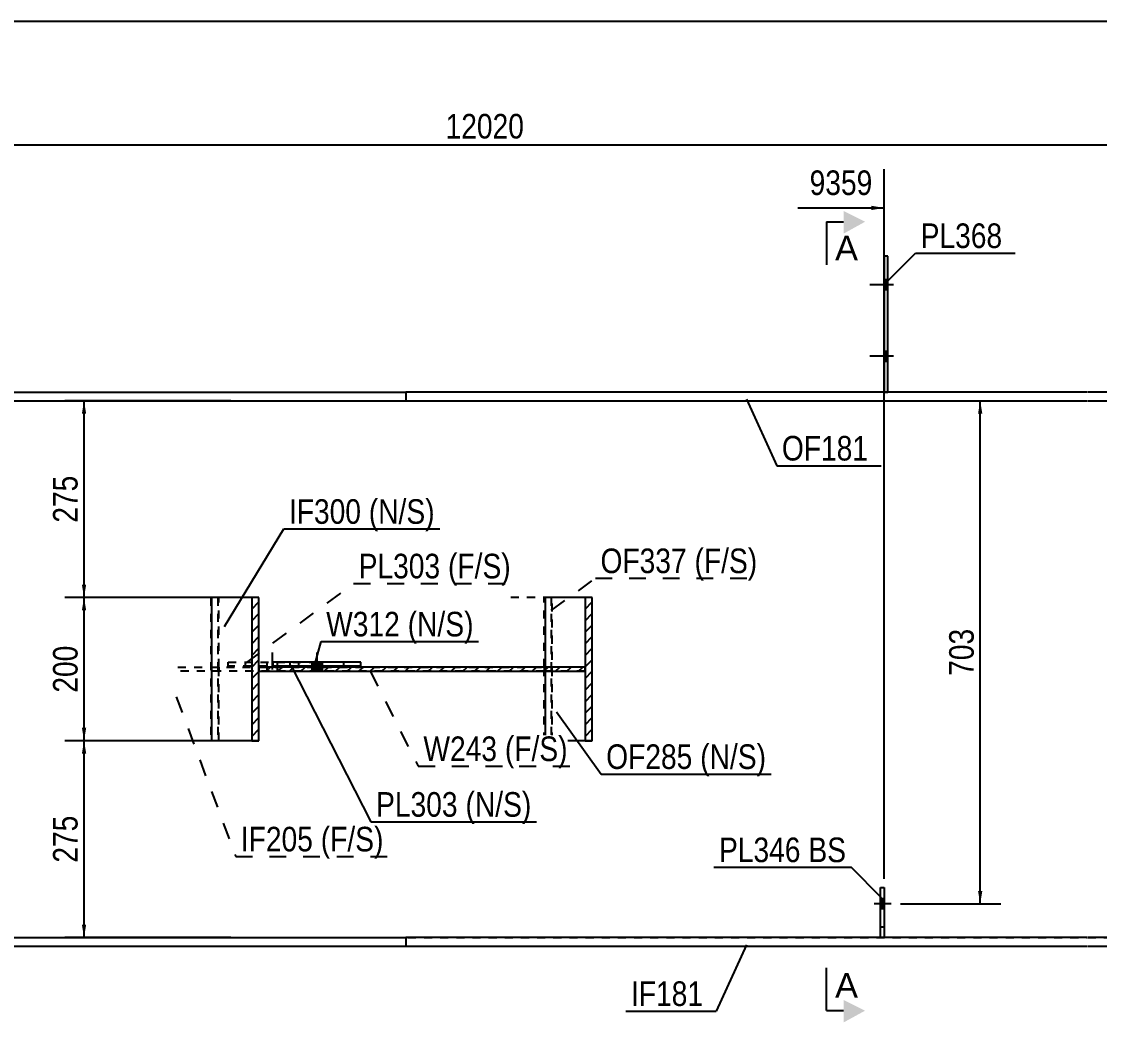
# Model space of a CAD drawing. Header units: millimetres. Extents: x -304 to 108, y -177 to 110.
# Drawn here: x -151.1 to -25.6, y -6.4 to 110.1 of the extents above; entities that cross this region are included whole.
import ezdxf

# ---------------------------------------------------------------- set-up
doc = ezdxf.new("R2010")
doc.units = ezdxf.units.MM
doc.linetypes.add('DXK_LINE_DOT1', pattern=[1.8814, 0.9407, -0.9407])
doc.linetypes.add('DXK_LINE_DOT2', pattern=[3.9198, 1.9599, -1.9599])
doc.styles.add('Arial', font='ARIAL.TTF', dxfattribs={"height": 0.2})
doc.styles.add('Arial Narrow', font='ARIALN.TTF', dxfattribs={"height": 0.2})

# ---------------------------------------------------------------- blocks, each defined once
blk = doc.blocks.new('Unknown-622200750-1210')
at = {"color": 5, "linetype": 'Continuous'}
blk.add_line((108.33, 110.13), (-301.67, 110.13), dxfattribs=at)
blk = doc.blocks.new('Part-622200750-14812 - 1231')
at = {"color": 7, "linetype": 'DXK_LINE_DOT1'}
for p, q in [((-128.2, 43.06), (-133.7, 43.06)), ((-129.02, 43.06), (-129.02, 26.4)), ((-128.2, 43.06), (-128.2, 26.4)), ((-128.2, 26.4), (-133.7, 26.4))]:
    blk.add_line(p, q, dxfattribs=at)
blk = doc.blocks.new('Part-622200750-14804 - 1231')
at = {"color": 2, "linetype": 'Continuous'}
for p, q in [((-204.48, 66.98), (-204.48, 65.98)), ((-204.48, 66.98), (-156.98, 66.98)), ((-156.88, 66.98), (-106.33, 66.98)), ((-106.33, 66.98), (-106.33, 65.98)), ((-204.48, 65.98), (-156.98, 65.98)), ((-156.88, 65.98), (-106.33, 65.98))]:
    blk.add_line(p, q, dxfattribs=at)
blk = doc.blocks.new('Part-622200750-14811 - 1231')
at = {"color": 7, "linetype": 'DXK_LINE_DOT1'}
for p, q in [((-89.39, 43.06), (-94.89, 43.06)), ((-90.21, 34.98), (-90.21, 43.06)), ((-89.39, 43.06), (-89.39, 26.4)), ((-90.21, 26.4), (-90.21, 34.48)), ((-89.39, 26.4), (-94.89, 26.4))]:
    blk.add_line(p, q, dxfattribs=at)
blk = doc.blocks.new('Part-622200750-18939 - 1231')
at = {"color": 7, "linetype": 'DXK_LINE_DOT1'}
for p, q in [((-127, 35.06), (-127, 35.56)), ((-127, 35.56), (-116.81, 35.56)), ((-125.04, 35.56), (-125.04, 35.06)), ((-118.77, 35.06), (-118.77, 35.56)), ((-116.81, 35.56), (-116.81, 35.06)), ((-116.81, 35.06), (-127, 35.06))]:
    blk.add_line(p, q, dxfattribs=at)
blk = doc.blocks.new('Part-622200750-14827 - 1231')
at = {"color": 2, "linetype": 'Continuous'}
for p, q in [((-204.48, 3.48), (-204.48, 2.48)), ((-204.48, 3.48), (-156.98, 3.48)), ((-156.88, 3.48), (-106.33, 3.48)), ((-106.33, 3.48), (-106.33, 2.48)), ((-204.48, 2.48), (-156.98, 2.48)), ((-156.88, 2.48), (-106.33, 2.48))]:
    blk.add_line(p, q, dxfattribs=at)
blk = doc.blocks.new('Part-622200750-14808 - 1231')
at = {"color": 2, "linetype": 'Continuous'}
for p, q in [((-106.33, 3.48), (-106.33, 2.48)), ((-27.03, 3.48), (-106.33, 3.48)), ((20.24, 3.48), (-26.93, 3.48)), ((55.34, 3.48), (20.34, 3.48)), ((55.34, 2.48), (55.34, 3.48)), ((-106.33, 2.48), (-27.03, 2.48)), ((-26.93, 2.48), (20.24, 2.48)), ((20.34, 2.48), (55.34, 2.48))]:
    blk.add_line(p, q, dxfattribs=at)
blk = doc.blocks.new('Part-622200750-14810 - 1231')
at = {"color": 7, "linetype": 'DXK_LINE_DOT1'}
for p, q in [((-132.86, 34.98), (-90.21, 34.98)), ((-90.21, 34.48), (-132.86, 34.48)), ((-128.18, 34.98), (-128.18, 34.48)), ((-90.21, 34.98), (-90.21, 34.48))]:
    blk.add_line(p, q, dxfattribs=at)
blk = doc.blocks.new('Part-622200750-14813 - 1231')
at = {"linetype": 'Continuous'}
h = blk.add_hatch(dxfattribs=at)
h.set_pattern_fill('', scale=0.3, style=0, pattern_type=0)
h.set_pattern_definition([(45, (-123.4255, 34.9795), (-0.67352, 0.67352), [])])
h.paths.add_polyline_path([(-85.45, 34.98), (-123.43, 34.98), (-123.43, 34.48), (-85.45, 34.48)])
at = {"color": 7, "linetype": 'DXK_LINE_DOT1'}
for p, q in [((-128.1, 34.98), (-128.1, 34.48)), ((-85.45, 34.98), (-90.21, 34.98)), ((-85.45, 34.48), (-90.21, 34.48)), ((-90.13, 34.98), (-90.13, 34.48))]:
    blk.add_line(p, q, dxfattribs=at)
at = {"color": 2, "linetype": 'Continuous'}
for p, q in [((-85.45, 34.98), (-123.43, 34.98)), ((-123.43, 34.98), (-123.43, 34.48)), ((-123.43, 34.48), (-85.45, 34.48)), ((-85.45, 34.48), (-85.45, 34.98))]:
    blk.add_line(p, q, dxfattribs=at)
blk = doc.blocks.new('Part-622200750-14814 - 1231')
at = {"linetype": 'Continuous'}
h = blk.add_hatch(dxfattribs=at)
h.set_pattern_fill('', scale=0.3, style=0, pattern_type=0)
h.set_pattern_definition([(45, (-85.4544, 43.06285), (-0.67352, 0.67352), [])])
h.paths.add_polyline_path([(-84.61, 43.06), (-85.45, 43.06), (-85.45, 26.4), (-84.61, 26.4)])
at = {"color": 2, "linetype": 'Continuous'}
for p, q in [((-90.11, 43.06), (-90.11, 34.98)), ((-85.45, 43.06), (-90.11, 43.06)), ((-84.61, 43.06), (-85.45, 43.06)), ((-85.45, 43.06), (-85.45, 26.4)), ((-84.61, 26.4), (-84.61, 43.06)), ((-90.11, 34.48), (-90.11, 26.4)), ((-85.45, 26.4), (-90.11, 26.4)), ((-85.45, 26.4), (-84.61, 26.4))]:
    blk.add_line(p, q, dxfattribs=at)
at = {"color": 7, "linetype": 'DXK_LINE_DOT1'}
for p, q in [((-89.28, 26.4), (-89.28, 43.06)), ((-84.61, 43.06), (-85.45, 43.06)), ((-90.11, 34.98), (-90.11, 34.48)), ((-84.61, 26.4), (-85.45, 26.4))]:
    blk.add_line(p, q, dxfattribs=at)
blk = doc.blocks.new('Part-622200750-14815 - 1231')
at = {"linetype": 'Continuous'}
h = blk.add_hatch(dxfattribs=at)
h.set_pattern_fill('', scale=0.3, style=0, pattern_type=0)
h.set_pattern_definition([(45, (-124.2693, 43.06285), (-0.67352, 0.67352), [])])
h.paths.add_polyline_path([(-123.43, 43.06), (-124.27, 43.06), (-124.27, 26.4), (-123.43, 26.4)])
at = {"color": 2, "linetype": 'Continuous'}
for p, q in [((-128.92, 26.4), (-128.92, 43.06)), ((-124.27, 43.06), (-128.92, 43.06)), ((-123.43, 43.06), (-124.27, 43.06)), ((-124.27, 43.06), (-124.27, 26.4)), ((-123.43, 26.4), (-123.43, 43.06)), ((-124.27, 26.4), (-128.92, 26.4)), ((-124.27, 26.4), (-123.43, 26.4))]:
    blk.add_line(p, q, dxfattribs=at)
at = {"color": 7, "linetype": 'DXK_LINE_DOT1'}
for p, q in [((-128.1, 34.98), (-128.1, 43.06)), ((-123.43, 43.06), (-124.27, 43.06)), ((-128.1, 26.4), (-128.1, 34.48)), ((-123.43, 26.4), (-124.27, 26.4))]:
    blk.add_line(p, q, dxfattribs=at)
blk = doc.blocks.new('Part-622200750-14816 - 1231')
at = {"color": 2, "linetype": 'Continuous'}
for p, q in [((-121.77, 35.06), (-121.77, 35.56)), ((-111.57, 35.56), (-121.77, 35.56)), ((-119.8, 35.06), (-119.8, 35.56)), ((-111.57, 35.06), (-111.57, 35.56)), ((-111.57, 35.06), (-121.77, 35.06))]:
    blk.add_line(p, q, dxfattribs=at)
at = {"color": 7, "linetype": 'DXK_LINE_DOT1'}
blk.add_line((-113.54, 35.06), (-113.54, 35.56), dxfattribs=at)
blk = doc.blocks.new('Part-622200750-14823 - 1231')
at = {"color": 2, "linetype": 'Continuous'}
for p, q in [((-106.33, 66.98), (-106.33, 65.98)), ((-27.03, 66.98), (-106.33, 66.98)), ((20.24, 66.98), (-26.93, 66.98)), ((55.34, 66.98), (20.34, 66.98)), ((55.34, 65.98), (55.34, 66.98)), ((-106.33, 65.98), (-27.03, 65.98)), ((-26.93, 65.98), (20.24, 65.98)), ((20.34, 65.98), (55.34, 65.98))]:
    blk.add_line(p, q, dxfattribs=at)
blk = doc.blocks.new('Part-622200750-14826 - 1231')
at = {"color": 2, "linetype": 'Continuous'}
blk.add_line((-179.48, 65.98), (-179.48, 3.48), dxfattribs=at)
at = {"color": 7, "linetype": 'DXK_LINE_DOT1'}
for p, q in [((-179.48, 65.98), (-156.98, 65.98)), ((-156.88, 65.98), (-27.03, 65.98)), ((-26.93, 65.98), (20.24, 65.98)), ((20.34, 65.98), (55.34, 65.98)), ((55.34, 65.98), (55.34, 3.48)), ((-179.48, 3.48), (-156.98, 3.48)), ((-156.88, 3.48), (-27.03, 3.48)), ((-26.93, 3.48), (20.24, 3.48)), ((20.34, 3.48), (55.34, 3.48))]:
    blk.add_line(p, q, dxfattribs=at)
blk = doc.blocks.new('Part-622200750-14831 - 1231')
at = {"color": 2, "linetype": 'Continuous'}
for p, q in [((-50.2, 82.81), (-50.61, 82.81)), ((-50.61, 82.81), (-50.61, 66.98)), ((-50.2, 66.98), (-50.2, 82.81))]:
    blk.add_line(p, q, dxfattribs=at)
at = {"color": 7, "linetype": 'DXK_LINE_DOT1'}
blk.add_line((-50.61, 66.98), (-50.2, 66.98), dxfattribs=at)
blk = doc.blocks.new('Part-622200750-14832 - 1231')
at = {"color": 7, "linetype": 'DXK_LINE_DOT1'}
for p, q in [((-51.03, 3.48), (-51.03, 9.31)), ((-51.03, 9.31), (-50.61, 9.31)), ((-50.61, 9.31), (-50.61, 3.48)), ((-51.03, 4.73), (-50.61, 4.73))]:
    blk.add_line(p, q, dxfattribs=at)
blk = doc.blocks.new('Part-622200750-14835 - 1231')
at = {"color": 2, "linetype": 'Continuous'}
for p, q in [((-51.03, 3.48), (-51.03, 9.31)), ((-51.03, 9.31), (-50.61, 9.31)), ((-50.61, 9.31), (-50.61, 3.48))]:
    blk.add_line(p, q, dxfattribs=at)
blk = doc.blocks.new('Bolt-622200750-14853 - 1231')
at = {"linetype": 'Continuous'}
for points in [[(-117.27, 35.06), (-116.07, 35.06), (-116.07, 35.56), (-117.27, 35.56)], [(-117.27, 34.48), (-116.07, 34.48), (-116.07, 34.98), (-117.27, 34.98)]]:
    blk.add_hatch(color=3, dxfattribs=at).paths.add_polyline_path(points)
at = {"color": 3, "linetype": 'Continuous'}
for p, q in [((-116.67, 36.65), (-116.67, 34.48)), ((-117.27, 35.56), (-117.27, 35.06)), ((-116.07, 35.56), (-116.07, 35.06)), ((-117.27, 34.98), (-117.27, 34.48)), ((-116.07, 34.98), (-116.07, 34.48))]:
    blk.add_line(p, q, dxfattribs=at)
blk = doc.blocks.new('Bolt-622200750-14864 - 1231')
at = {"linetype": 'Continuous'}
for points in [[(-50.2, 78.9), (-50.2, 80.06), (-50.61, 80.06), (-50.61, 78.9)], [(-50.2, 78.9), (-50.2, 80.06), (-50.61, 80.06), (-50.61, 78.9)], [(-50.2, 70.56), (-50.2, 71.73), (-50.61, 71.73), (-50.61, 70.56)], [(-50.2, 70.56), (-50.2, 71.73), (-50.61, 71.73), (-50.61, 70.56)]]:
    blk.add_hatch(color=3, dxfattribs=at).paths.add_polyline_path(points)
at = {"color": 3, "linetype": 'Continuous'}
for p, q in [((-49.53, 79.48), (-52.28, 79.48)), ((-49.53, 79.48), (-52.28, 79.48)), ((-50.2, 80.06), (-50.61, 80.06)), ((-50.2, 80.06), (-50.61, 80.06)), ((-50.2, 78.9), (-50.61, 78.9)), ((-50.2, 78.9), (-50.61, 78.9)), ((-50.2, 71.73), (-50.61, 71.73)), ((-50.2, 71.73), (-50.61, 71.73)), ((-49.53, 71.15), (-52.28, 71.15)), ((-49.53, 71.15), (-52.28, 71.15)), ((-50.2, 70.56), (-50.61, 70.56)), ((-50.2, 70.56), (-50.61, 70.56))]:
    blk.add_line(p, q, dxfattribs=at)
blk = doc.blocks.new('Bolt-622200750-14865 - 1231')
at = {"color": 3, "linetype": 'DXK_LINE_DOT2'}
for p, q in [((-50.61, 7.98), (-51.03, 7.98)), ((-49.82, 7.4), (-52.57, 7.4)), ((-50.61, 6.81), (-51.03, 6.81))]:
    blk.add_line(p, q, dxfattribs=at)
blk = doc.blocks.new('Bolt-622200750-14868 - 1231')
at = {"linetype": 'Continuous'}
blk.add_hatch(color=3, dxfattribs=at).paths.add_polyline_path([(-50.61, 6.81), (-50.61, 7.98), (-51.03, 7.98), (-51.03, 6.81)])
at = {"color": 3, "linetype": 'Continuous'}
for p, q in [((-50.61, 7.98), (-51.03, 7.98)), ((-49.95, 7.4), (-51.03, 7.4)), ((-50.61, 6.81), (-51.03, 6.81))]:
    blk.add_line(p, q, dxfattribs=at)
blk = doc.blocks.new('Bolt-622200750-18940 - 1231')
at = {"color": 3, "linetype": 'DXK_LINE_DOT2'}
for p, q in [((-121.9, 36.65), (-121.9, 34.48)), ((-122.51, 35.56), (-122.51, 35.06)), ((-121.3, 35.56), (-121.3, 35.06)), ((-122.51, 34.98), (-122.51, 34.48)), ((-121.3, 34.98), (-121.3, 34.48))]:
    blk.add_line(p, q, dxfattribs=at)
blk = doc.blocks.new('StraightDimension-622200750-18402 - 1231')
at = {"color": 7, "linetype": 'Continuous'}
blk.add_line((-251.25, 95.76), (57, 95.76), dxfattribs=at)
at = {"color": 0}
blk.add_wipeout([(-91.95, 95.91), (-91.95, 100.11), (-102.29, 100.11), (-102.29, 95.91)], dxfattribs=at)
at = {"color": 3, "style": 'Arial Narrow'}
blk.add_text('12020', height=2.863, dxfattribs=at).set_placement((-101.69, 96.51))
blk = doc.blocks.new('StraightDimension-622200750-18834 - 1231')
at = {"linetype": 'Continuous'}
for points in [[(-144.04, 64.48), (-143.79, 65.98), (-143.54, 64.48)], [(-143.54, 44.56), (-143.79, 43.06), (-144.04, 44.56)]]:
    blk.add_hatch(color=7, dxfattribs=at).paths.add_polyline_path(points)
at = {"color": 7, "linetype": 'Continuous'}
for p, q in [((-126.7, 65.98), (-146.04, 65.98)), ((-143.79, 43.06), (-143.79, 65.98)), ((-126.7, 43.06), (-146.04, 43.06))]:
    blk.add_line(p, q, dxfattribs=at)
at = {"color": 0}
blk.add_wipeout([(-143.94, 57.86), (-148.14, 57.86), (-148.14, 51.18), (-143.94, 51.18)], dxfattribs=at)
at = {"color": 3, "style": 'Arial Narrow'}
blk.add_text('275', height=2.863, rotation=90.0002, dxfattribs=at).set_placement((-144.54, 51.78))
blk = doc.blocks.new('StraightDimension-622200750-18835 - 1231')
at = {"linetype": 'Continuous'}
for points in [[(-144.04, 41.56), (-143.79, 43.06), (-143.54, 41.56)], [(-143.54, 27.9), (-143.79, 26.4), (-144.04, 27.9)]]:
    blk.add_hatch(color=7, dxfattribs=at).paths.add_polyline_path(points)
at = {"color": 7, "linetype": 'Continuous'}
for p, q in [((-126.7, 43.06), (-146.04, 43.06)), ((-143.79, 26.4), (-143.79, 43.06)), ((-126.7, 26.4), (-146.04, 26.4))]:
    blk.add_line(p, q, dxfattribs=at)
at = {"color": 0}
blk.add_wipeout([(-143.94, 38.07), (-148.14, 38.07), (-148.14, 31.39), (-143.94, 31.39)], dxfattribs=at)
at = {"color": 3, "style": 'Arial Narrow'}
blk.add_text('200', height=2.863, rotation=90.0002, dxfattribs=at).set_placement((-144.54, 31.99))
blk = doc.blocks.new('StraightDimension-622200750-18836 - 1231')
at = {"linetype": 'Continuous'}
for points in [[(-144.04, 24.9), (-143.79, 26.4), (-143.54, 24.9)], [(-143.54, 4.98), (-143.79, 3.48), (-144.04, 4.98)]]:
    blk.add_hatch(color=7, dxfattribs=at).paths.add_polyline_path(points)
at = {"color": 7, "linetype": 'Continuous'}
for p, q in [((-126.7, 26.4), (-146.04, 26.4)), ((-143.79, 3.48), (-143.79, 26.4)), ((-126.7, 3.48), (-146.04, 3.48))]:
    blk.add_line(p, q, dxfattribs=at)
at = {"color": 0}
blk.add_wipeout([(-143.94, 18.28), (-148.14, 18.28), (-148.14, 11.6), (-143.94, 11.6)], dxfattribs=at)
at = {"color": 3, "style": 'Arial Narrow'}
blk.add_text('275', height=2.863, rotation=90.0002, dxfattribs=at).set_placement((-144.54, 12.2))
blk = doc.blocks.new('StraightDimension-622200750-18878 - 1231')
at = {"linetype": 'Continuous'}
for points in [[(-39.69, 64.48), (-39.44, 65.98), (-39.19, 64.48)], [(-39.19, 8.9), (-39.44, 7.4), (-39.69, 8.9)]]:
    blk.add_hatch(color=7, dxfattribs=at).paths.add_polyline_path(points)
at = {"color": 7, "linetype": 'Continuous'}
for p, q in [((-48.72, 65.98), (-37.04, 65.98)), ((-39.44, 7.4), (-39.44, 65.98)), ((-48.72, 7.4), (-37.04, 7.4))]:
    blk.add_line(p, q, dxfattribs=at)
at = {"color": 0}
blk.add_wipeout([(-39.59, 40.03), (-43.79, 40.03), (-43.79, 33.35), (-39.59, 33.35)], dxfattribs=at)
at = {"color": 3, "style": 'Arial Narrow'}
blk.add_text('703', height=2.863, rotation=90.0002, dxfattribs=at).set_placement((-40.19, 33.95))
blk = doc.blocks.new('StraightDimension-622200750-18901 - 1231')
at = {"linetype": 'Continuous'}
blk.add_hatch(color=7, dxfattribs=at).paths.add_polyline_path([(-52.11, 88.68), (-50.61, 88.43), (-52.11, 88.18)])
at = {"color": 7, "linetype": 'Continuous'}
for p, q in [((-50.61, 10.31), (-50.61, 92.93)), ((-60.68, 88.43), (-50.61, 88.43))]:
    blk.add_line(p, q, dxfattribs=at)
at = {"color": 0, "linetype": 'Continuous'}
blk.add_wipeout([(-243.05, 89.78), (-243.05, 93.98), (-249, 93.98), (-249, 89.78)], dxfattribs=at)
at = {"color": 0}
blk.add_wipeout([(-51.39, 89.33), (-51.39, 93.53), (-59.9, 93.53), (-59.9, 89.33)], dxfattribs=at)
at = {"color": 7, "linetype": 'Continuous'}
for p, q in [((-249.58, 69.06), (-249.58, 93.68)), ((-249.08, 89.43), (-249.58, 89.18)), ((-249.08, 88.93), (-249.58, 89.18)), ((-243.65, 89.18), (-249.58, 89.18))]:
    blk.add_line(p, q, dxfattribs=at)
at = {"color": 3, "linetype": 'Continuous', "style": 'Arial Narrow'}
blk.add_text('RD', height=2.863, dxfattribs=at).set_placement((-248.4, 90.38))
at = {"color": 3, "style": 'Arial Narrow'}
blk.add_text('9359', height=2.863, dxfattribs=at).set_placement((-59.3, 89.93))
blk = doc.blocks.new('Mark-622200750-19401 - 1231')
at = {"color": 0}
blk.add_wipeout([(-52.48, 59.02), (-52.48, 62.02), (-62.53, 62.02), (-62.53, 59.02)], dxfattribs=at)
blk.add_wipeout([(-52.48, 59.02), (-52.48, 62.02), (-62.53, 62.02), (-62.53, 59.02)], dxfattribs=at)
at = {"color": 7, "linetype": 'Continuous'}
for p, q in [((-66.66, 66.15), (-63.13, 58.42)), ((-63.13, 58.42), (-50.98, 58.42))]:
    blk.add_line(p, q, dxfattribs=at)
at = {"color": 3, "style": 'Arial Narrow'}
blk.add_text('OF181', height=2.863, dxfattribs=at).set_placement((-62.53, 59.02))
blk = doc.blocks.new('Mark-622200750-19377 - 1231')
at = {"color": 7, "linetype": 'Continuous'}
blk.add_line((-66.66, 2.65), (-70.2, -5.08), dxfattribs=at)
at = {"color": 0}
blk.add_wipeout([(-71.7, -4.48), (-71.7, -1.48), (-80.1, -1.48), (-80.1, -4.48)], dxfattribs=at)
blk.add_wipeout([(-71.7, -4.48), (-71.7, -1.48), (-80.1, -1.48), (-80.1, -4.48)], dxfattribs=at)
at = {"color": 7, "linetype": 'Continuous'}
blk.add_line((-80.7, -5.08), (-70.2, -5.08), dxfattribs=at)
at = {"color": 3, "style": 'Arial Narrow'}
blk.add_text('IF181', height=2.863, dxfattribs=at).set_placement((-80.1, -4.48))
blk = doc.blocks.new('Mark-622200750-19383 - 1231')
at = {"color": 0}
for points in [[(-73.6, 45.91), (-73.6, 48.91), (-83.65, 48.91), (-83.65, 45.91)], [(-65.41, 45.91), (-65.41, 48.91), (-72.7, 48.91), (-72.7, 45.91)]]:
    blk.add_wipeout(points, dxfattribs=at)
for points in [[(-73.6, 45.91), (-73.6, 48.91), (-83.65, 48.91), (-83.65, 45.91)], [(-65.41, 45.91), (-65.41, 48.91), (-72.7, 48.91), (-72.7, 45.91)]]:
    blk.add_wipeout(points, dxfattribs=at)
at = {"color": 7, "linetype": 'DXK_LINE_DOT2'}
for p, q in [((-89.39, 41.55), (-84.25, 45.31)), ((-84.25, 45.31), (-64.81, 45.31))]:
    blk.add_line(p, q, dxfattribs=at)
at = {"color": 3, "style": 'Arial Narrow'}
for s, p in [('OF337', (-83.65, 45.91)), ('(F/', (-72.7, 45.91)), ('S)', (-68.69, 45.91))]:
    blk.add_text(s, height=2.863, dxfattribs=at).set_placement(p)
blk = doc.blocks.new('Mark-622200750-19431 - 1231')
at = {"color": 0}
for points in [[(-102.31, 45.3), (-102.31, 48.3), (-111.81, 48.3), (-111.81, 45.3)], [(-94.11, 45.3), (-94.11, 48.3), (-101.41, 48.3), (-101.41, 45.3)]]:
    blk.add_wipeout(points, dxfattribs=at)
for points in [[(-102.31, 45.3), (-102.31, 48.3), (-111.81, 48.3), (-111.81, 45.3)], [(-94.11, 45.3), (-94.11, 48.3), (-101.41, 48.3), (-101.41, 45.3)]]:
    blk.add_wipeout(points, dxfattribs=at)
at = {"color": 7, "linetype": 'DXK_LINE_DOT2'}
for p, q in [((-124.94, 35.44), (-112.41, 44.7)), ((-112.41, 44.7), (-93.51, 44.7))]:
    blk.add_line(p, q, dxfattribs=at)
at = {"color": 3, "style": 'Arial Narrow'}
for s, p in [('PL303', (-111.81, 45.3)), ('(F/', (-101.41, 45.3)), ('S)', (-97.39, 45.3))]:
    blk.add_text(s, height=2.863, dxfattribs=at).set_placement(p)
blk = doc.blocks.new('Mark-622200750-19389 - 1231')
at = {"color": 0}
for points in [[(-107, 38.54), (-107, 41.54), (-115.59, 41.54), (-115.59, 38.54)], [(-98.44, 38.54), (-98.44, 41.54), (-106.1, 41.54), (-106.1, 38.54)]]:
    blk.add_wipeout(points, dxfattribs=at)
for points in [[(-107, 38.54), (-107, 41.54), (-115.59, 41.54), (-115.59, 38.54)], [(-98.44, 38.54), (-98.44, 41.54), (-106.1, 41.54), (-106.1, 38.54)]]:
    blk.add_wipeout(points, dxfattribs=at)
at = {"color": 7, "linetype": 'Continuous'}
for p, q in [((-117.03, 34.83), (-116.19, 37.94)), ((-116.19, 37.94), (-97.84, 37.94))]:
    blk.add_line(p, q, dxfattribs=at)
at = {"color": 3, "style": 'Arial Narrow'}
for s, p in [('W312', (-115.59, 38.54)), ('(N/', (-106.1, 38.54)), ('S)', (-101.72, 38.54))]:
    blk.add_text(s, height=2.863, dxfattribs=at).set_placement(p)
blk = doc.blocks.new('SectionMark-622200750-16596 - 1231')
at = {"color": 7, "linetype": 'Continuous'}
for p, q in [((-57.34, 86.82), (-57.34, 81.82)), ((-57.34, 86.82), (-55.34, 86.82)), ((-57.34, -5.03), (-57.34, -0.03)), ((-57.34, -5.03), (-55.34, -5.03))]:
    blk.add_line(p, q, dxfattribs=at)
at = {"color": 0, "linetype": 'Continuous'}
for points in [[(-53.67, 82.32), (-53.67, 85.32), (-56.34, 85.32), (-56.34, 82.32)], [(-53.67, -3.53), (-53.67, -0.53), (-56.34, -0.53), (-56.34, -3.53)]]:
    blk.add_wipeout(points, dxfattribs=at)
at = {"linetype": 'Continuous'}
for points in [[(-55.34, 88.07), (-52.84, 86.82), (-55.34, 85.44)], [(-55.34, -3.78), (-52.84, -5.03), (-55.34, -6.4)]]:
    blk.add_hatch(color=7, dxfattribs=at).paths.add_polyline_path(points)
at = {"color": 136, "linetype": 'Continuous', "style": 'Arial'}
for p in [(-56.34, 82.32), (-56.34, -3.53)]:
    blk.add_text('A', height=2.87, dxfattribs=at).set_placement(p)
blk = doc.blocks.new('Mark-622200750-19386 - 1231')
at = {"color": 0}
for points in [[(-117.12, 13.51), (-117.12, 16.51), (-125.53, 16.51), (-125.53, 13.51)], [(-108.92, 13.51), (-108.92, 16.51), (-116.22, 16.51), (-116.22, 13.51)]]:
    blk.add_wipeout(points, dxfattribs=at)
for points in [[(-117.12, 13.51), (-117.12, 16.51), (-125.53, 16.51), (-125.53, 13.51)], [(-108.92, 13.51), (-108.92, 16.51), (-116.22, 16.51), (-116.22, 13.51)]]:
    blk.add_wipeout(points, dxfattribs=at)
at = {"color": 7, "linetype": 'DXK_LINE_DOT2'}
for p, q in [((-133.05, 31.51), (-126.13, 12.91)), ((-126.13, 12.91), (-108.32, 12.91))]:
    blk.add_line(p, q, dxfattribs=at)
at = {"color": 3, "style": 'Arial Narrow'}
for s, p in [('IF205', (-125.53, 13.51)), ('(F/', (-116.22, 13.51)), ('S)', (-112.21, 13.51))]:
    blk.add_text(s, height=2.863, dxfattribs=at).set_placement(p)
blk = doc.blocks.new('Mark-622200750-19398 - 1231')
at = {"color": 0}
for points in [[(-100.27, 17.55), (-100.27, 20.55), (-109.78, 20.55), (-109.78, 17.55)], [(-91.71, 17.55), (-91.71, 20.55), (-99.37, 20.55), (-99.37, 17.55)]]:
    blk.add_wipeout(points, dxfattribs=at)
for points in [[(-100.27, 17.55), (-100.27, 20.55), (-109.78, 20.55), (-109.78, 17.55)], [(-91.71, 17.55), (-91.71, 20.55), (-99.37, 20.55), (-99.37, 17.55)]]:
    blk.add_wipeout(points, dxfattribs=at)
at = {"color": 7, "linetype": 'Continuous'}
for p, q in [((-119.7, 35.19), (-110.38, 16.95)), ((-110.38, 16.95), (-91.11, 16.95))]:
    blk.add_line(p, q, dxfattribs=at)
at = {"color": 3, "style": 'Arial Narrow'}
for s, p in [('PL303', (-109.78, 17.55)), ('(N/', (-99.37, 17.55)), ('S)', (-94.99, 17.55))]:
    blk.add_text(s, height=2.863, dxfattribs=at).set_placement(p)
blk = doc.blocks.new('Mark-622200750-19380 - 1231')
at = {"color": 0}
for points in [[(-95.68, 24.03), (-95.68, 27.03), (-104.27, 27.03), (-104.27, 24.03)], [(-87.48, 24.03), (-87.48, 27.03), (-94.78, 27.03), (-94.78, 24.03)]]:
    blk.add_wipeout(points, dxfattribs=at)
for points in [[(-95.68, 24.03), (-95.68, 27.03), (-104.27, 27.03), (-104.27, 24.03)], [(-87.48, 24.03), (-87.48, 27.03), (-94.78, 27.03), (-94.78, 24.03)]]:
    blk.add_wipeout(points, dxfattribs=at)
at = {"color": 7, "linetype": 'DXK_LINE_DOT2'}
for p, q in [((-110.46, 34.48), (-104.87, 23.43)), ((-104.87, 23.43), (-86.88, 23.43))]:
    blk.add_line(p, q, dxfattribs=at)
at = {"color": 3, "style": 'Arial Narrow'}
for s, p in [('W243', (-104.27, 24.03)), ('(F/', (-94.78, 24.03)), ('S)', (-90.77, 24.03))]:
    blk.add_text(s, height=2.863, dxfattribs=at).set_placement(p)
blk = doc.blocks.new('MarkSet-622200750-19366 - 1231')
at = {"color": 0}
for points in [[(-60.34, 12.26), (-60.34, 15.26), (-69.85, 15.26), (-69.85, 12.26)], [(-55.06, 12.26), (-55.06, 15.26), (-59.44, 15.26), (-59.44, 12.26)]]:
    blk.add_wipeout(points, dxfattribs=at)
for points in [[(-60.34, 12.26), (-60.34, 15.26), (-69.85, 15.26), (-69.85, 12.26)], [(-55.06, 12.26), (-55.06, 15.26), (-59.44, 15.26), (-59.44, 12.26)]]:
    blk.add_wipeout(points, dxfattribs=at)
at = {"color": 7, "linetype": 'Continuous'}
for p in [(-70.45, 11.66), (-50.92, 8.12)]:
    blk.add_line(p, (-54.46, 11.66), dxfattribs=at)
at = {"color": 3, "style": 'Arial Narrow'}
for s, p in [('PL346', (-69.85, 12.26)), ('BS', (-59.44, 12.26))]:
    blk.add_text(s, height=2.863, dxfattribs=at).set_placement(p)
blk = doc.blocks.new('Mark-622200750-19392 - 1231')
at = {"color": 0}
for points in [[(-72.94, 23.11), (-72.94, 26.11), (-82.99, 26.11), (-82.99, 23.11)], [(-64.38, 23.11), (-64.38, 26.11), (-72.04, 26.11), (-72.04, 23.11)]]:
    blk.add_wipeout(points, dxfattribs=at)
for points in [[(-72.94, 23.11), (-72.94, 26.11), (-82.99, 26.11), (-82.99, 23.11)], [(-64.38, 23.11), (-64.38, 26.11), (-72.04, 26.11), (-72.04, 23.11)]]:
    blk.add_wipeout(points, dxfattribs=at)
at = {"color": 7, "linetype": 'Continuous'}
for p, q in [((-88.79, 29.75), (-83.59, 22.51)), ((-83.59, 22.51), (-63.78, 22.51))]:
    blk.add_line(p, q, dxfattribs=at)
at = {"color": 3, "style": 'Arial Narrow'}
for s, p in [('OF285', (-82.99, 23.11)), ('(N/', (-72.04, 23.11)), ('S)', (-67.66, 23.11))]:
    blk.add_text(s, height=2.863, dxfattribs=at).set_placement(p)
blk = doc.blocks.new('Mark-622200750-19395 - 1231')
at = {"color": 0}
for points in [[(-111.53, 51.65), (-111.53, 54.65), (-119.93, 54.65), (-119.93, 51.65)], [(-102.97, 51.65), (-102.97, 54.65), (-110.63, 54.65), (-110.63, 51.65)]]:
    blk.add_wipeout(points, dxfattribs=at)
for points in [[(-111.53, 51.65), (-111.53, 54.65), (-119.93, 54.65), (-119.93, 51.65)], [(-102.97, 51.65), (-102.97, 54.65), (-110.63, 54.65), (-110.63, 51.65)]]:
    blk.add_wipeout(points, dxfattribs=at)
at = {"color": 7, "linetype": 'Continuous'}
for p, q in [((-127.42, 39.71), (-120.53, 51.05)), ((-120.53, 51.05), (-102.37, 51.05))]:
    blk.add_line(p, q, dxfattribs=at)
at = {"color": 3, "style": 'Arial Narrow'}
for s, p in [('IF300', (-119.93, 51.65)), ('(N/', (-110.63, 51.65)), ('S)', (-106.25, 51.65))]:
    blk.add_text(s, height=2.863, dxfattribs=at).set_placement(p)
blk = doc.blocks.new('Mark-622200750-19416 - 1231')
at = {"color": 0}
blk.add_wipeout([(-36.87, 83.76), (-36.87, 86.76), (-46.37, 86.76), (-46.37, 83.76)], dxfattribs=at)
blk.add_wipeout([(-36.87, 83.76), (-36.87, 86.76), (-46.37, 86.76), (-46.37, 83.76)], dxfattribs=at)
at = {"color": 7, "linetype": 'Continuous'}
for p, q in [((-50.51, 79.62), (-46.97, 83.16)), ((-46.97, 83.16), (-35.37, 83.16))]:
    blk.add_line(p, q, dxfattribs=at)
at = {"color": 3, "style": 'Arial Narrow'}
blk.add_text('PL368', height=2.863, dxfattribs=at).set_placement((-46.37, 83.76))

msp = doc.modelspace()

# ---------------------------------------------------------------- block references
for name in ['Unknown-622200750-1210', 'Part-622200750-14831 - 1231', 'Bolt-622200750-14864 - 1231', 'Part-622200750-14804 - 1231', 'Part-622200750-14823 - 1231', 'Part-622200750-14826 - 1231', 'Part-622200750-14812 - 1231', 'Part-622200750-14815 - 1231', 'Part-622200750-14811 - 1231', 'Part-622200750-14814 - 1231', 'Bolt-622200750-18940 - 1231', 'Bolt-622200750-14853 - 1231', 'Part-622200750-18939 - 1231', 'Part-622200750-14816 - 1231', 'Part-622200750-14810 - 1231', 'Part-622200750-14813 - 1231', 'Part-622200750-14832 - 1231', 'Part-622200750-14835 - 1231', 'Bolt-622200750-14865 - 1231', 'Bolt-622200750-14868 - 1231', 'Part-622200750-14827 - 1231', 'Part-622200750-14808 - 1231']:
    msp.add_blockref(name, (0, 0))

# ---------------------------------------------------------------- next in the draw order: block references
for name in ['StraightDimension-622200750-18402 - 1231', 'StraightDimension-622200750-18834 - 1231', 'StraightDimension-622200750-18878 - 1231', 'Mark-622200750-19377 - 1231']:
    msp.add_blockref(name, (0, 0))

# ---------------------------------------------------------------- next in the draw order: block references
msp.add_blockref('StraightDimension-622200750-18835 - 1231', (0, 0))

# ---------------------------------------------------------------- next in the draw order: block references
msp.add_blockref('StraightDimension-622200750-18836 - 1231', (0, 0))

# ---------------------------------------------------------------- next in the draw order: block references
msp.add_blockref('StraightDimension-622200750-18901 - 1231', (0, 0))

# ---------------------------------------------------------------- next in the draw order: block references
for name in ['Mark-622200750-19416 - 1231', 'Mark-622200750-19401 - 1231', 'Mark-622200750-19431 - 1231', 'Mark-622200750-19383 - 1231', 'Mark-622200750-19386 - 1231']:
    msp.add_blockref(name, (0, 0))

# ---------------------------------------------------------------- next in the draw order: block references
for name in ['SectionMark-622200750-16596 - 1231', 'Mark-622200750-19389 - 1231']:
    msp.add_blockref(name, (0, 0))

# ---------------------------------------------------------------- next in the draw order: block references
for name in ['Mark-622200750-19395 - 1231', 'Mark-622200750-19398 - 1231', 'MarkSet-622200750-19366 - 1231']:
    msp.add_blockref(name, (0, 0))

# ---------------------------------------------------------------- next in the draw order: block references
msp.add_blockref('Mark-622200750-19380 - 1231', (0, 0))

# ---------------------------------------------------------------- next in the draw order: block references
msp.add_blockref('Mark-622200750-19392 - 1231', (0, 0))

doc.saveas('drawing.dxf')
